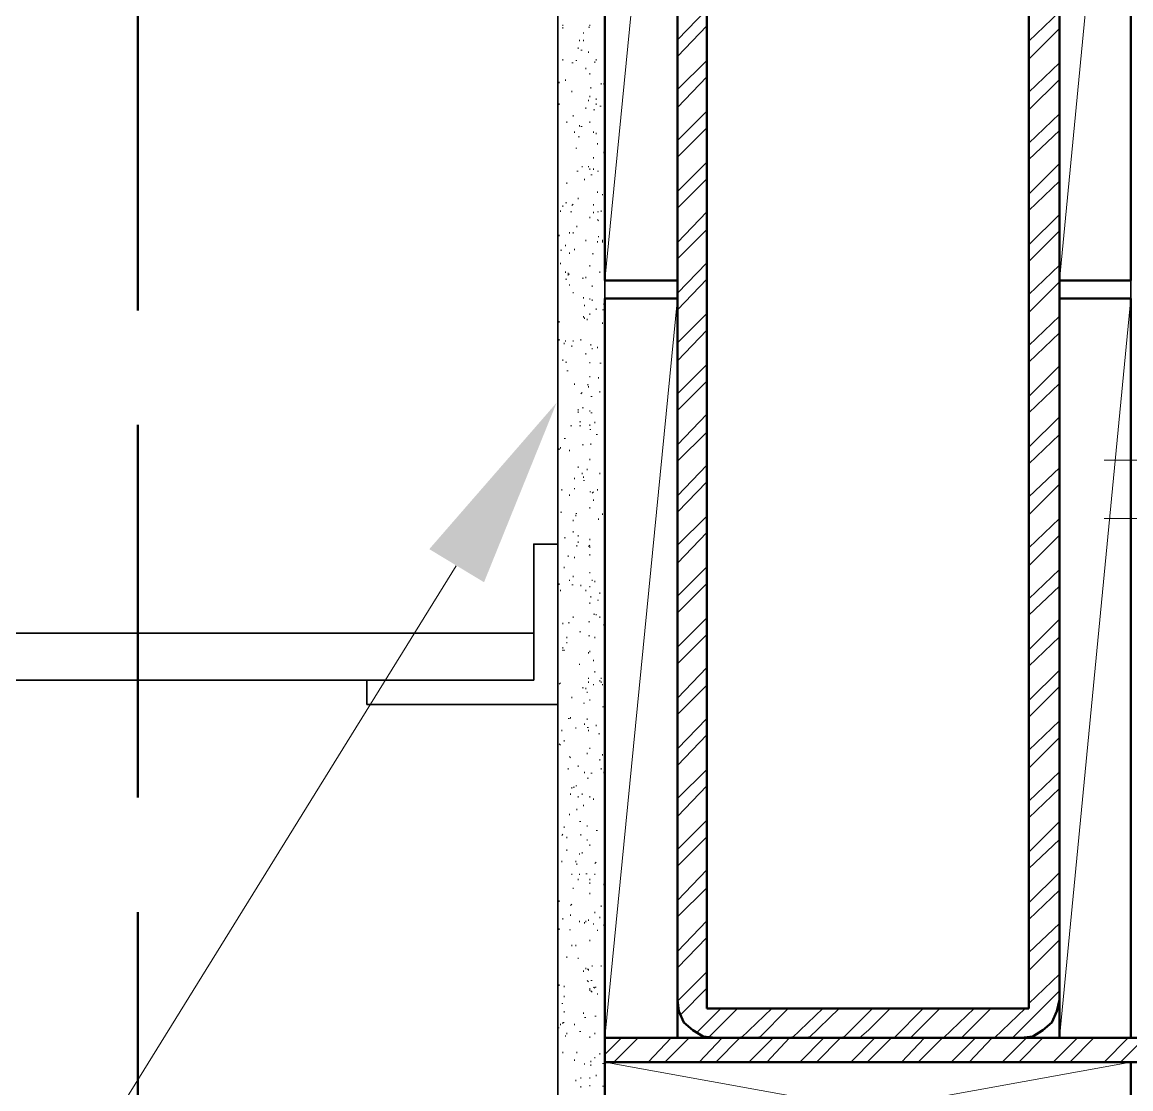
# Model space of a CAD drawing. Header units: inches. Extents: x 5 to 516, y -193 to 129.
# Drawn here: x 91.146 to 92.113, y -180.586 to -179.655 of the extents above; entities that cross this region are included whole.
import ezdxf

# ---------------------------------------------------------------- set-up
doc = ezdxf.new("R2010")
doc.units = ezdxf.units.IN
doc.header["$MEASUREMENT"] = 0
doc.linetypes.add('PDF_IMPORT', pattern=[1, 0.8, -0.2])
doc.layers.add('PDF8_Geometry', color=7, linetype='Continuous')
doc.layers.add('PDF8_Solid Fills', color=7, linetype='Continuous')

msp = doc.modelspace()

# ---------------------------------------------------------------- linework, layer by layer
at = {"layer": 'PDF8_Geometry', "lineweight": 35}
for points in [[(92.1132939, -171.2291155), (92.1132939, -180.5413382), (92.154405, -180.5413382), (92.154405, -171.2291155)], [(91.6544044, -180.645783), (91.6544044, -177.2702272), (91.6132933, -177.2702272)], [(91.6132938, -177.2702266), (91.6132938, -180.6457824)], [(91.6132938, -180.1102265), (91.5921827, -180.1102265), (91.5921827, -180.2291154)], [(91.5921825, -180.1880046), (86.0188488, -180.1880046)], [(91.4544058, -180.2291163), (86.01885, -180.2291163)], [(91.5921825, -180.2291163), (91.4466269, -180.2291163), (91.4466269, -180.2502274)], [(91.6132938, -180.2502265), (91.4466272, -180.2502265)]]:
    msp.add_lwpolyline(points, dxfattribs=at)
at = {"layer": 'PDF8_Geometry', "linetype": 'PDF_IMPORT', "lineweight": 50, "ltscale": 0.406667}
msp.add_lwpolyline([(96.2266275, -179.1535603), (96.2266275, -180.7568939), (91.2466278, -180.7568941), (91.2466262, -176.9435601), (93.8966279, -176.9435596), (93.8966283, -179.15356), (96.2266286, -179.1535603)], dxfattribs=at)
at = {"layer": 'PDF8_Geometry', "lineweight": 50}
for points in [[(91.6544044, -179.2335602), (91.6544044, -179.8802268), (91.7177378, -179.8802268), (91.7177378, -179.2335602)], [(92.0510719, -179.2335602), (92.0510719, -179.8802268), (92.1132942, -179.8802268), (92.1132942, -179.2335602)], [(91.6544044, -179.8957826), (91.6544044, -180.5413382), (91.7177378, -180.5413382), (91.7177378, -179.8957826)], [(92.0510719, -179.8957826), (92.0510719, -180.5413382), (92.1132942, -180.5413382), (92.1132942, -179.8957826)], [(91.6544044, -180.5624496), (91.6544044, -180.5413385), (92.77996, -180.5413385), (92.77996, -180.5624496)], [(92.1132939, -180.5624496), (92.1132939, -180.645783), (91.6544049, -180.645783), (91.6544049, -180.5624496)]]:
    msp.add_lwpolyline(points, close=True, dxfattribs=at)
at = {"layer": 'PDF8_Geometry', "lineweight": 15}
for points in [[(91.7177386, -179.2335604), (91.6544052, -179.8802271)], [(92.1132939, -179.2335604), (92.0510717, -179.8802271)], [(91.7177386, -179.6702263), (91.7432941, -179.6435597)], [(92.0244041, -179.6713385), (92.0510707, -179.645783)], [(91.6177381, -179.6580046), (91.6177381, -179.6568935)], [(91.6177381, -179.6602267), (91.6177381, -179.6591156)], [(91.6355152, -179.6635599), (91.6355152, -179.664671)], [(91.6399594, -179.6591157), (91.6410705, -179.6591157)], [(91.6410716, -179.6568935), (91.6410716, -179.6580047)], [(91.7177386, -179.6846713), (91.7432941, -179.6580047)], [(92.0244041, -179.6868935), (92.0510707, -179.6602268)], [(91.6321831, -179.6713385), (91.6321831, -179.6702274)], [(91.6355152, -179.6713385), (91.6355152, -179.6702274)], [(91.6310709, -179.6780049), (91.6310709, -179.6768938)], [(91.6344052, -179.679116), (91.6332941, -179.679116)], [(91.6399594, -179.6813381), (91.6399594, -179.680227)], [(91.6177381, -179.6868935), (91.6177381, -179.6880046)], [(91.6266266, -179.6902266), (91.6255155, -179.6902266)], [(91.6288488, -179.6880045), (91.6299599, -179.6880045)], [(91.6455159, -179.6902266), (91.6455159, -179.6891155)], [(91.6466281, -179.6880045), (91.6466281, -179.6868934)], [(91.7177386, -179.7135602), (91.7432941, -179.6880046)], [(92.0244041, -179.7157823), (92.0510707, -179.6902267)], [(91.6377396, -179.695782), (91.6377396, -179.6946709)], [(91.6410716, -179.6991163), (91.6410716, -179.7002274)], [(91.7177386, -179.7291162), (91.7432941, -179.7024496)], [(91.614406, -179.7068938), (91.614406, -179.7080049)], [(91.6199602, -179.7057827), (91.6199602, -179.7046716)], [(91.6421838, -179.711338), (91.6421838, -179.7124491)], [(91.6510723, -179.7091159), (91.6510723, -179.7080048)], [(91.6532945, -179.7091159), (91.6532945, -179.7080048)], [(92.0244041, -179.7313384), (92.0510707, -179.7046717)], [(91.6255167, -179.7157823), (91.6255167, -179.7146712)], [(91.6399594, -179.7235598), (91.6399594, -179.7224486)], [(91.6410716, -179.7202266), (91.6410716, -179.7191154)], [(91.6466281, -179.7224487), (91.6466281, -179.7213376)], [(91.614406, -179.7268941), (91.614406, -179.725783)], [(91.6377396, -179.7291162), (91.6377396, -179.7302273)], [(91.6455159, -179.7313384), (91.6444048, -179.7313384)], [(91.6466281, -179.7268941), (91.6466281, -179.725783)], [(91.6499601, -179.728004), (91.6510713, -179.728004)], [(91.7177386, -179.7580051), (91.7432941, -179.7324495)], [(91.6210724, -179.742449), (91.6210724, -179.7413379)], [(91.6266266, -179.7368937), (91.6266266, -179.7357826)], [(91.6410716, -179.7413379), (91.6410716, -179.7424491)], [(91.6544044, -179.7413379), (91.6544044, -179.7402268)], [(92.0244041, -179.7602272), (92.0510707, -179.7346716)], [(91.6277388, -179.7513375), (91.6277388, -179.7502264)], [(91.6321831, -179.7446711), (91.6321831, -179.7457823)], [(91.6332953, -179.7457822), (91.6344064, -179.7457822)], [(91.6444059, -179.7502265), (91.6444059, -179.7513376)], [(91.6466281, -179.7524497), (91.6466281, -179.7513386)], [(91.7177386, -179.7724489), (91.7432941, -179.7468934)], [(92.0244041, -179.7746711), (92.0510707, -179.7491155)], [(91.6321831, -179.7546719), (91.631072, -179.7546719)], [(91.647738, -179.7613383), (91.647738, -179.7602272)], [(91.6132938, -179.7702268), (91.6132938, -179.7713379)], [(91.6288488, -179.7646715), (91.6299599, -179.7646715)], [(91.6532945, -179.7691157), (91.6532945, -179.7680046)], [(91.6544044, -179.7635604), (91.6544044, -179.7646715)], [(91.6344052, -179.7813375), (91.6344052, -179.7802263)], [(91.6399594, -179.7802275), (91.6399594, -179.7813386)], [(91.6444059, -179.77356), (91.6444059, -179.7724489)], [(91.7177386, -179.8024488), (91.7432941, -179.7768933)], [(92.0244041, -179.804671), (92.0510707, -179.7780043)], [(91.6132938, -179.7913382), (91.6132938, -179.7902271)], [(91.6310709, -179.7846718), (91.6299598, -179.7846718)], [(91.6410716, -179.7835596), (91.6410716, -179.7824485)], [(91.6421838, -179.788005), (91.6432949, -179.788005)], [(91.6444059, -179.7824496), (91.6444059, -179.7835608)], [(91.647738, -179.7846718), (91.6488491, -179.7846718)], [(91.6210724, -179.7946714), (91.6210724, -179.7957825)], [(91.6366274, -179.7924492), (91.6366274, -179.7913381)], [(91.7177386, -179.8168938), (91.7432941, -179.7913383)], [(92.0244041, -179.819116), (92.0510707, -179.7935604)], [(91.6310709, -179.8091152), (91.6310709, -179.8080041)], [(91.647738, -179.8024488), (91.647738, -179.8035599)], [(91.6521823, -179.805782), (91.6521823, -179.8046709)], [(91.6544044, -179.8024488), (91.6544044, -179.8013377)], [(91.615516, -179.820227), (91.615516, -179.8191159)], [(91.6177381, -179.8146717), (91.6177381, -179.8157828)], [(91.6199602, -179.8124496), (91.6210713, -179.8124496)], [(91.6266266, -179.8135606), (91.6255155, -179.8146717)], [(91.6444059, -179.8146717), (91.6444059, -179.8135606)], [(91.6510723, -179.820227), (91.6510723, -179.8191159)], [(91.6244045, -179.820227), (91.6255156, -179.820227)], [(91.6410716, -179.8257824), (91.6410716, -179.8246712)], [(91.6444059, -179.8213381), (91.6444059, -179.820227)], [(91.647738, -179.8268934), (91.6488491, -179.8280045)], [(91.6488502, -179.820227), (91.6477391, -179.820227)], [(91.7177386, -179.8468937), (91.7432941, -179.8202271)], [(92.0244041, -179.8491159), (92.0510707, -179.8224492)], [(91.6232946, -179.8380052), (91.6232946, -179.8391163)], [(91.6266266, -179.8391151), (91.6266266, -179.838004)], [(91.629961, -179.8335598), (91.629961, -179.8324487)], [(91.7177386, -179.8613376), (91.7432941, -179.835782)], [(92.0244041, -179.8635609), (92.0510707, -179.8368942)], [(91.614406, -179.8413384), (91.614406, -179.8402273)], [(91.6377396, -179.8446716), (91.6377396, -179.8457827)], [(91.647738, -179.8468937), (91.647738, -179.8457826)], [(91.6488502, -179.8424495), (91.6488502, -179.8413384)], [(91.6521823, -179.8446716), (91.6521823, -179.8457827), (91.6521823, -179.8468938)], [(91.615516, -179.8535601), (91.6166271, -179.8535601)], [(91.6199602, -179.8502269), (91.6199602, -179.8491158)], [(91.6232946, -179.8568933), (91.6232946, -179.8557822)], [(91.6277388, -179.8535601), (91.6277388, -179.852449)], [(91.6444059, -179.8568933), (91.6432948, -179.8568933)], [(91.615516, -179.865783), (91.615516, -179.8646719)], [(91.6410716, -179.8680051), (91.6410716, -179.866894)], [(91.7177386, -179.8913386), (91.7432941, -179.864672)], [(92.0244041, -179.8924486), (92.0510707, -179.866893)], [(91.6199602, -179.8735604), (91.6199602, -179.8724493)], [(91.6221824, -179.8757826), (91.6221824, -179.8746715), (91.6221824, -179.8735604)], [(91.6232946, -179.8746715), (91.6221835, -179.8746715)], [(91.6377396, -179.8780047), (91.6377396, -179.8768936)], [(91.6499601, -179.8735604), (91.6499601, -179.8724493)], [(91.6199602, -179.8791158), (91.6210713, -179.8791158)], [(91.6232946, -179.8846711), (91.6232946, -179.88356)], [(91.6355152, -179.8780047), (91.634404, -179.8780047)], [(91.6432938, -179.8857822), (91.6432938, -179.8846711)], [(91.7177386, -179.9057825), (91.7432941, -179.8791158)], [(92.0244041, -179.9080046), (92.0510707, -179.881338)], [(91.6266266, -179.8913386), (91.6266266, -179.8902275)], [(91.6355152, -179.8946707), (91.6355152, -179.8957818)], [(91.6410716, -179.896894), (91.6410716, -179.8957829)], [(91.6432938, -179.898005), (91.6432938, -179.8968939)], [(91.7177386, -179.8957829), (91.6544052, -180.5413385)], [(92.1132939, -179.8957829), (92.0510717, -180.5413385)], [(91.6366274, -179.9024493), (91.6366274, -179.9013382)], [(91.6466281, -179.9057825), (91.6466281, -179.9046714)], [(91.6521823, -179.9057825), (91.6532934, -179.9057825)], [(91.6532945, -179.9013382), (91.6532945, -179.9002271)], [(91.614406, -179.9168932), (91.614406, -179.915782)], [(91.6355152, -179.9124489), (91.6355152, -179.9113378)], [(91.6366274, -179.91356), (91.6366274, -179.9124488)], [(91.6388495, -179.91356), (91.6388495, -179.9146711)], [(91.6410716, -179.9102268), (91.6410716, -179.9091156)], [(91.7177386, -179.9346713), (91.7432941, -179.9091158)], [(92.0244041, -179.9368935), (92.0510707, -179.9113379)], [(91.6521823, -179.9168932), (91.6521823, -179.9180043)], [(91.7177386, -179.9502263), (91.7432941, -179.9235596)], [(92.0244041, -179.9513385), (92.0510707, -179.9257829)], [(91.614406, -179.9324492), (91.614406, -179.9313381)], [(91.6188503, -179.9346713), (91.6188503, -179.9357825)], [(91.6199602, -179.9335603), (91.6199602, -179.9324492)], [(91.6266266, -179.9335603), (91.6266266, -179.9324492)], [(91.6332953, -179.9324492), (91.6332953, -179.9313381)], [(91.6421838, -179.9368935), (91.6421838, -179.9357824)], [(91.6255167, -179.9368935), (91.6255167, -179.9380046)], [(91.6377396, -179.9446709), (91.6377396, -179.9435598)], [(91.6432938, -179.9402267), (91.6432938, -179.9391156)], [(91.647738, -179.9391156), (91.647738, -179.9380045)], [(91.6177381, -179.9502263), (91.6177381, -179.9491152)], [(91.6199602, -179.9513385), (91.6210713, -179.9513385)], [(91.6410716, -179.9524495), (91.6410716, -179.9513384)], [(91.6510723, -179.9524495), (91.6499612, -179.9524495)], [(91.7177386, -179.9791162), (91.7432941, -179.9535607)], [(92.0244041, -179.9813384), (92.0510707, -179.9546717)], [(91.6210724, -179.9591159), (91.6221835, -179.9591159)], [(91.6410716, -179.9646713), (91.6410716, -179.9635601)], [(91.6488502, -179.9657823), (91.6488502, -179.9646712)], [(91.6277388, -179.9702266), (91.6277388, -179.9713377)], [(91.6399594, -179.9713376), (91.6388483, -179.9713376)], [(91.6399594, -179.9735598), (91.6399594, -179.9724487)], [(91.6532945, -179.9713376), (91.6544056, -179.9713376)], [(91.7177386, -179.9935601), (91.7432941, -179.9680045)], [(92.0244041, -179.9957822), (92.0510707, -179.9702267)], [(91.6344052, -179.978004), (91.6332941, -179.9791152)], [(91.6432938, -179.9813384), (91.6421826, -179.9813384)], [(91.6499601, -179.978004), (91.6499601, -179.9768929)], [(91.6310709, -179.992449), (91.6310709, -179.9935601)], [(91.6355152, -179.991338), (91.634404, -179.991338)], [(91.6410716, -179.9935601), (91.6410716, -179.9946712)], [(91.6310709, -179.9957822), (91.6310709, -179.9946711)], [(91.6321831, -180.0035597), (91.6332942, -180.0035597)], [(91.6421838, -179.9957822), (91.6432949, -179.9957822)], [(91.6455159, -180.0046719), (91.6455159, -180.0035608)], [(91.7177386, -180.02356), (91.7432941, -179.9968933)], [(92.0244041, -180.0257821), (92.0510707, -179.9991155)], [(91.6255167, -180.006894), (91.6244056, -180.006894)], [(91.6321831, -180.006894), (91.6332942, -180.006894)], [(91.6410716, -180.006894), (91.6410716, -180.0057829)], [(91.6410716, -180.0102272), (91.6421827, -180.0102272)], [(91.7177386, -180.038005), (91.7432941, -180.0124494)], [(91.6199602, -180.0180047), (91.6188491, -180.0180047)], [(91.6421838, -180.02356), (91.6421838, -180.0224489)], [(91.647738, -180.0146715), (91.6466269, -180.0146715)], [(92.0244041, -180.0402271), (92.0510707, -180.0146716)], [(91.614406, -180.0268932), (91.614406, -180.0280043)], [(91.615516, -180.0257821), (91.615516, -180.0268933)], [(91.6232946, -180.0291153), (91.6232946, -180.0280042)], [(91.6355152, -180.02356), (91.634404, -180.02356)], [(91.6410716, -180.0357829), (91.6410716, -180.036894)], [(91.7177386, -180.0680049), (91.7432941, -180.0413382)], [(91.6310709, -180.0435603), (91.6310709, -180.0424492)], [(91.6344052, -180.0480046), (91.6344052, -180.0491157)], [(91.6355152, -180.0524489), (91.6355152, -180.0513377)], [(91.6388495, -180.0457825), (91.6388495, -180.0446713)], [(91.6499601, -180.0480046), (91.6499601, -180.0491157)], [(92.0244041, -180.069116), (92.0510707, -180.0435604)], [(91.6277388, -180.0524489), (91.6277388, -180.05356)], [(91.6277388, -180.0624496), (91.6277388, -180.0613385)], [(91.6355152, -180.054671), (91.6366263, -180.054671)], [(91.6544044, -180.0557821), (91.6532933, -180.0557821)], [(91.7177386, -180.0824488), (91.7432941, -180.0557821)], [(92.0244041, -180.0846709), (92.0510707, -180.0580042)], [(91.6166282, -180.0635606), (91.6166282, -180.0624495)], [(91.6232946, -180.0680049), (91.6232946, -180.0668938)], [(91.6421838, -180.0646717), (91.6410727, -180.0646717)], [(91.6444059, -180.0646717), (91.6432948, -180.0657828)], [(91.647738, -180.0635606), (91.647738, -180.0624495)], [(91.6410716, -180.0780045), (91.6410716, -180.0791156)], [(91.6444059, -180.0724492), (91.6444059, -180.0713381)], [(91.615516, -180.0824488), (91.6166271, -180.0824488)], [(91.6266266, -180.0902274), (91.6266266, -180.0891162)], [(91.6288488, -180.0846709), (91.6288488, -180.085782)], [(91.629961, -180.0835598), (91.6288498, -180.0835598)], [(91.6488502, -180.0891152), (91.6488502, -180.0880041)], [(91.6521823, -180.0846709), (91.6521823, -180.0835598)], [(91.7177386, -180.1113376), (91.7432941, -180.0857821)], [(92.0244041, -180.1135609), (92.0510707, -180.0880053)], [(91.6132938, -180.0991159), (91.6132938, -180.0980048)], [(91.6266266, -180.0991159), (91.6266266, -180.100227)], [(91.6544044, -180.0946716), (91.6544044, -180.0935605)], [(91.7177386, -180.1268937), (91.7432941, -180.100227)], [(92.1132939, -180.0957827), (92.1132939, -180.0913382)], [(91.6199602, -180.1046712), (91.6188491, -180.1046712)], [(91.6310709, -180.1035602), (91.6310709, -180.102449)], [(91.6310709, -180.1091155), (91.6310709, -180.1080044)], [(91.6410716, -180.1068933), (91.6410716, -180.1057822)], [(92.0244041, -180.1291158), (92.0510707, -180.1024491)], [(91.629961, -180.1113376), (91.629961, -180.1124487)], [(91.6410716, -180.1113376), (91.6399605, -180.1124487)], [(91.6410716, -180.1135609), (91.6410716, -180.1124498)], [(91.6410716, -180.1202273), (91.6410716, -180.1191162)], [(91.524404, -180.1291158), (90.7888484, -181.3168937), (90.3277372, -181.3168937)], [(91.6221824, -180.1213383), (91.6221824, -180.1202272)], [(91.6277388, -180.1224494), (91.6277388, -180.1213383)], [(91.6188503, -180.1313379), (91.6188503, -180.1302268)], [(91.6266266, -180.1391154), (91.6266266, -180.1380043)], [(91.6410716, -180.1357822), (91.6410716, -180.1346711)], [(91.7177386, -180.1557825), (91.7432941, -180.130227)], [(92.0244041, -180.1580046), (92.0510707, -180.1324491)], [(91.6132938, -180.1435608), (91.6132938, -180.1446719)], [(91.614406, -180.1446707), (91.614406, -180.1457818)], [(91.6232946, -180.1424486), (91.6232946, -180.1413375)], [(91.6266266, -180.1457829), (91.6255155, -180.1457829)], [(91.6332953, -180.1457829), (91.6332953, -180.146894)], [(91.6410716, -180.1480051), (91.6410716, -180.1468939)], [(91.6432938, -180.1424486), (91.6432938, -180.1413375)], [(91.6455159, -180.1424486), (91.6455159, -180.1435597)], [(91.7177386, -180.1702264), (91.7432941, -180.1446708)], [(92.0244041, -180.1724485), (92.0510707, -180.1468929)], [(91.615516, -180.1513382), (91.615516, -180.1502271)], [(91.6377396, -180.1502272), (91.6377396, -180.1513383)], [(91.6421838, -180.1568936), (91.6421838, -180.1557825)], [(91.6499601, -180.1535604), (91.6499601, -180.1524493)], [(91.6410716, -180.1624489), (91.6410716, -180.1613378)], [(91.6488502, -180.1591157), (91.6477391, -180.1591157)], [(91.6544044, -180.1657821), (91.6544044, -180.164671)], [(91.6266266, -180.1746718), (91.6266266, -180.1735607)], [(91.6455159, -180.1713386), (91.6444048, -180.1713386)], [(91.6466281, -180.1724485), (91.6466281, -180.1713374)], [(91.6499601, -180.1746718), (91.6499601, -180.1735607)], [(91.7177386, -180.2002263), (91.7432941, -180.1746707)], [(92.0244041, -180.2024495), (92.0510707, -180.1757829)], [(91.6177381, -180.179116), (91.6177381, -180.1802271)], [(91.6232946, -180.179116), (91.6221835, -180.179116)], [(91.6332953, -180.1868935), (91.6321842, -180.1868935)], [(91.6410716, -180.178005), (91.6399605, -180.178005)], [(91.6532945, -180.1802271), (91.6532945, -180.1813382)], [(91.6544044, -180.1824492), (91.6544044, -180.1813381)], [(91.6210724, -180.1924488), (91.6210724, -180.1913377)], [(91.6210724, -180.195782), (91.6210724, -180.1968931)], [(91.6410716, -180.1902267), (91.6399605, -180.1902267)], [(91.6455159, -180.1924488), (91.6455159, -180.1913377)], [(91.7177386, -180.2146713), (91.7432941, -180.1891157)], [(92.0244041, -180.2168934), (92.0510707, -180.1913378)], [(91.6177381, -180.2013385), (91.6177381, -180.2002274)], [(91.6177381, -180.2035606), (91.6177381, -180.2024495)], [(91.6177381, -180.2024495), (91.6177381, -180.2035607)], [(91.6188503, -180.2035606), (91.6188503, -180.2024495)], [(91.6399594, -180.2057827), (91.6399594, -180.2046716)], [(91.6410716, -180.2046717), (91.6410716, -180.2035606)], [(91.6321831, -180.2157823), (91.6321831, -180.2146712)], [(91.6444059, -180.2113381), (91.6444059, -180.2124492)], [(91.6455159, -180.2213377), (91.6455159, -180.2224488)], [(91.6544044, -180.2168934), (91.6544044, -180.2180045)], [(91.7177386, -180.2446712), (91.7432941, -180.2180045)], [(92.0244041, -180.2468933), (92.0510707, -180.2202266)], [(91.615516, -180.2313384), (91.6144049, -180.2324495)], [(91.6399594, -180.2280041), (91.6399594, -180.226893)], [(91.6399594, -180.2313384), (91.6399594, -180.2302273)], [(91.6444059, -180.2335605), (91.6444059, -180.2324494)], [(91.6499601, -180.2302273), (91.6499601, -180.2291162)], [(91.6510723, -180.2280041), (91.6510723, -180.226893)], [(91.6510723, -180.2313384), (91.6510723, -180.2302273)], [(91.6521823, -180.2335605), (91.6521823, -180.2324494)], [(91.7177386, -180.2591162), (91.7432941, -180.2335606)], [(92.0244041, -180.2613383), (92.0510707, -180.2346716)], [(91.6255167, -180.2446712), (91.6255167, -180.2435601)], [(91.6344052, -180.2357827), (91.6355163, -180.2357827)], [(91.6377396, -180.2368937), (91.6377396, -180.2357826)], [(91.6388495, -180.2391159), (91.6388495, -180.240227)], [(91.6355152, -180.2491154), (91.6366263, -180.2491154)], [(91.6410716, -180.2468933), (91.6410716, -180.2457822)], [(91.6532945, -180.2524498), (91.6521834, -180.2524498)], [(91.6232946, -180.2624494), (91.6221835, -180.2624494)], [(91.6244045, -180.2624494), (91.6244045, -180.2613383)], [(91.6388495, -180.2635604), (91.6388495, -180.2624493)], [(91.7177386, -180.2891161), (91.7432941, -180.2624494)], [(92.0244041, -180.2902271), (92.0510707, -180.2646716)], [(91.6288488, -180.2713379), (91.6288488, -180.2702268)], [(91.6366274, -180.2668936), (91.6366274, -180.2680047)], [(91.6388495, -180.2702268), (91.6399606, -180.2702268)], [(91.6399594, -180.27356), (91.6399594, -180.2724489)], [(91.6466281, -180.2691158), (91.6466281, -180.2680047)], [(91.6188503, -180.2813375), (91.6188503, -180.2824486)], [(91.6488502, -180.2757822), (91.6499613, -180.2757822)], [(91.7177386, -180.3035599), (91.7432941, -180.2768933)], [(92.0244041, -180.3057821), (92.0510707, -180.2791154)], [(91.614406, -180.2846718), (91.6155171, -180.2857829)], [(91.6388495, -180.2924493), (91.6388495, -180.2935604)], [(91.6410716, -180.2891161), (91.6410716, -180.288005)], [(91.6521823, -180.2946714), (91.6521823, -180.2935603)], [(91.6544044, -180.2891161), (91.6544044, -180.2902272)], [(91.6232946, -180.2957825), (91.6244057, -180.2968936)], [(91.6499601, -180.2991157), (91.6499601, -180.2980046)], [(91.6221824, -180.3068931), (91.6221824, -180.305782)], [(91.6310709, -180.304671), (91.6310709, -180.3035599)], [(91.6366274, -180.3091153), (91.6366274, -180.3102264)], [(91.6432938, -180.3102275), (91.6421826, -180.3102275)], [(91.6510723, -180.3057821), (91.6510723, -180.3068932)], [(91.6532945, -180.3102275), (91.6532945, -180.3091164)], [(91.7177386, -180.3324488), (91.7432941, -180.3068932)], [(92.0244041, -180.3346709), (92.0510707, -180.3091154)], [(91.6255167, -180.3235603), (91.6255167, -180.3224491)], [(91.6277388, -180.3224492), (91.6266277, -180.3224492)], [(91.6288488, -180.3213381), (91.6299599, -180.3213381)], [(91.6399594, -180.3146717), (91.6388483, -180.3146717)], [(91.7177386, -180.3480048), (91.7432941, -180.3213382)], [(91.6244045, -180.3291156), (91.6244045, -180.3280045)], [(91.6310709, -180.3313377), (91.6310709, -180.3302266)], [(91.6344052, -180.3291156), (91.6344052, -180.3280045)], [(91.6410716, -180.3302267), (91.6410716, -180.3313378)], [(91.6444059, -180.3324488), (91.6444059, -180.3335599)], [(92.0244041, -180.3491159), (92.0510707, -180.3235603)], [(91.629961, -180.3424495), (91.629961, -180.3413384)], [(91.6355152, -180.3391152), (91.6355152, -180.3380041)], [(91.6232946, -180.3457827), (91.6232946, -180.3468938)], [(91.7177386, -180.3768937), (91.7432941, -180.3513381)], [(91.6188503, -180.3580044), (91.6188503, -180.3568933)], [(91.6332953, -180.3524491), (91.6321842, -180.3524491)], [(91.6388495, -180.3568934), (91.6388495, -180.3557823)], [(91.6466281, -180.3602266), (91.6477392, -180.3602266)], [(92.0244041, -180.3791158), (92.0510707, -180.3524492)], [(91.6177381, -180.3635609), (91.616627, -180.364672)], [(91.6210724, -180.366893), (91.6210724, -180.3657819)], [(91.6332953, -180.3646708), (91.6332953, -180.3635597)], [(91.6388495, -180.3680052), (91.6388495, -180.3691163)], [(91.7177386, -180.3913387), (91.7432941, -180.3657831)], [(92.0244041, -180.3935608), (92.0510707, -180.3680052)], [(91.6210724, -180.3780048), (91.6210724, -180.3768936)], [(91.6321831, -180.381338), (91.6321831, -180.3802268)], [(91.6344052, -180.3802269), (91.6344052, -180.3791158)], [(91.6410716, -180.3724494), (91.6410716, -180.3735605)], [(91.6166282, -180.3880043), (91.6166282, -180.3868932)], [(91.6288488, -180.3880043), (91.6288488, -180.3868932)], [(91.629961, -180.3902265), (91.629961, -180.3891154)], [(91.6466281, -180.3880043), (91.645517, -180.3891155)], [(91.6255167, -180.3991161), (91.6255167, -180.398005)], [(91.6321831, -180.3991161), (91.6321831, -180.398005)], [(91.6388495, -180.3980051), (91.6377384, -180.3980051)], [(91.6455159, -180.3991161), (91.6455159, -180.398005)], [(91.7177386, -180.4213386), (91.7432941, -180.3946719)], [(92.0244041, -180.4235607), (92.0510707, -180.3968941)], [(91.6310709, -180.4035604), (91.6310709, -180.4024493)], [(91.6410716, -180.4035604), (91.6410716, -180.4024493)], [(91.6410716, -180.4057825), (91.6410716, -180.4068936)], [(91.6532945, -180.4080047), (91.6532945, -180.4068936)], [(91.6266266, -180.4113379), (91.6266266, -180.4102268)], [(91.6410716, -180.4146711), (91.6410716, -180.4157822)], [(91.7177386, -180.4357824), (91.7432941, -180.4102269)], [(92.0244041, -180.4380046), (92.0510707, -180.412449)], [(91.614406, -180.4213386), (91.614406, -180.4224497)], [(91.6255167, -180.4246718), (91.6244056, -180.4257829)], [(91.6510723, -180.4257829), (91.6510723, -180.426894)], [(91.6177381, -180.4380046), (91.6177381, -180.4368935)], [(91.6244045, -180.4346714), (91.6244045, -180.4335603)], [(91.6399594, -180.4391156), (91.6399594, -180.4380045)], [(91.6455159, -180.4324492), (91.6455159, -180.4313381)], [(91.6499601, -180.4368935), (91.6499601, -180.4357824)], [(91.614406, -180.4468942), (91.614406, -180.4457831)], [(91.6232946, -180.4468942), (91.6244057, -180.4468942)], [(91.6321831, -180.4402267), (91.6321831, -180.4391156)], [(91.6366274, -180.4402267), (91.6366274, -180.4413378)], [(91.6377396, -180.4402267), (91.6377396, -180.4391156)], [(91.6444059, -180.4424488), (91.6444059, -180.4413377)], [(91.647738, -180.4480042), (91.647738, -180.4468931)], [(91.6532945, -180.4435599), (91.6532945, -180.4424488)], [(91.7177386, -180.4657824), (91.7432941, -180.4391157)], [(92.0244041, -180.4668934), (92.0510707, -180.4413379)], [(91.6410716, -180.4568938), (91.6410716, -180.4557827)], [(91.7177386, -180.4802273), (91.7432941, -180.4535607)], [(92.0244041, -180.4824495), (92.0510707, -180.4557828)], [(91.6255167, -180.460227), (91.6255167, -180.4613381)], [(91.6288488, -180.4613381), (91.6288488, -180.460227)], [(91.6210724, -180.4702266), (91.6210724, -180.4713377)], [(91.6310709, -180.4713377), (91.6310709, -180.4724488)], [(91.6355152, -180.4835605), (91.6355152, -180.4824494)], [(91.6377396, -180.4813384), (91.6377396, -180.4802273)], [(91.6399594, -180.4813384), (91.6388483, -180.4813384)], [(91.6399594, -180.4824495), (91.6399594, -180.4813384)], [(91.6432938, -180.4780041), (91.6432938, -180.4791152)], [(91.6510723, -180.4791163), (91.6510723, -180.4780052)], [(91.7177386, -180.5091162), (91.7432941, -180.4835606)], [(92.0244041, -180.5113383), (92.0510707, -180.4857828)], [(91.614406, -180.4957823), (91.614406, -180.4946712)], [(91.6188503, -180.4957823), (91.6188503, -180.4968934)], [(91.6388495, -180.491338), (91.6399606, -180.4924491)], [(91.6421838, -180.491338), (91.6432949, -180.491338)], [(91.6444059, -180.4968933), (91.6455171, -180.4980044)], [(91.6466281, -180.4968933), (91.645517, -180.4968933)], [(91.6188503, -180.5057819), (91.6188503, -180.5046708)], [(91.6410716, -180.4991155), (91.6410716, -180.4980044)], [(91.6410716, -180.5002265), (91.6410716, -180.4991154)], [(91.6421838, -180.5002265), (91.6432949, -180.5013376)], [(91.647738, -180.5024498), (91.647738, -180.5035609)], [(91.7199607, -180.5213379), (91.743294, -180.4980046)], [(92.0099614, -180.5413382), (92.0510725, -180.5002271)], [(91.6177381, -180.5113383), (91.616627, -180.5113383)], [(91.7344057, -180.536894), (91.7555168, -180.5157829)], [(91.7444064, -180.5413382), (91.769962, -180.5157827)], [(91.7732941, -180.5402271), (91.7732941, -180.5413382), (91.7999608, -180.5157827)], [(91.788849, -180.5402271), (91.788849, -180.5413382), (91.8144046, -180.5157827)], [(91.817739, -180.5402271), (91.817739, -180.5413382), (91.8444057, -180.5157827)], [(91.832184, -180.5402271), (91.832184, -180.5413382), (91.8588507, -180.5157827)], [(91.8844052, -180.5191158), (91.8877386, -180.5157825)], [(91.8844052, -180.5346718), (91.9032941, -180.5157829)], [(91.9066266, -180.5413382), (91.9321821, -180.5157827)], [(91.9210716, -180.5413382), (91.9466271, -180.5157827)], [(91.9499615, -180.5413382), (91.9766282, -180.5157827)], [(91.9655165, -180.5413382), (91.991072, -180.5157827)], [(91.9944064, -180.5413382), (92.0210731, -180.5157827)], [(91.6188503, -180.5191158), (91.6188503, -180.5180047)], [(91.6355152, -180.5191158), (91.6355152, -180.5202269)], [(91.6377396, -180.52356), (91.6366284, -180.52356)], [(91.6466281, -180.522449), (91.645517, -180.522449)], [(91.8621817, -180.5402271), (91.8621817, -180.5413382), (91.8844039, -180.519116)], [(91.614406, -180.5324497), (91.6132949, -180.5324497)], [(91.615516, -180.5302276), (91.615516, -180.5291165)], [(91.6177381, -180.5291154), (91.6177381, -180.5280043)], [(91.6177381, -180.5280043), (91.6188492, -180.5280043)], [(91.6277388, -180.5302276), (91.6277388, -180.5291165)], [(91.8766267, -180.5413382), (91.8844044, -180.5346716)], [(91.6199602, -180.5402272), (91.6199602, -180.5391161)], [(91.6210724, -180.536894), (91.6210724, -180.5380051)], [(91.6332953, -180.5357829), (91.6321842, -180.5357829)], [(91.6410716, -180.5413382), (91.6410716, -180.5402271)], [(91.6455159, -180.538005), (91.6455159, -180.5368939)], [(91.6544044, -180.5402272), (91.6544044, -180.5391161)], [(91.6544044, -180.5557821), (91.6688489, -180.5413376)], [(91.662183, -180.5624496), (91.6832941, -180.5413385)], [(91.6921829, -180.5624496), (91.7121829, -180.5413385)], [(91.7066279, -180.5624496), (91.727739, -180.5413385)], [(91.7366278, -180.5624496), (91.7566278, -180.5413385)], [(91.7510705, -180.5624496), (91.7721817, -180.5413385)], [(91.7799605, -180.5624496), (91.8010716, -180.5413385)], [(91.7955154, -180.5624496), (91.8155154, -180.5413385)], [(91.8244054, -180.5624496), (91.8455165, -180.5413385)], [(91.8388504, -180.5624496), (91.8599615, -180.5413385)], [(91.8688503, -180.5624496), (91.8899614, -180.5413385)], [(91.8832953, -180.5624496), (91.9044064, -180.5413385)], [(91.913293, -180.5624496), (91.933293, -180.5413385)], [(91.9277379, -180.5624496), (91.9488491, -180.5413385)], [(91.9566279, -180.5624496), (91.977739, -180.5413385)], [(91.9721828, -180.5624496), (91.9921828, -180.5413385)], [(92.0010706, -180.5624496), (92.0221817, -180.5413385)], [(92.0155156, -180.5624496), (92.0366267, -180.5413385)], [(92.0455155, -180.5624496), (92.0666266, -180.5413385)], [(92.0599605, -180.5624496), (92.0810716, -180.5413385)], [(92.0899604, -180.5624496), (92.1110715, -180.5413385)], [(92.1044054, -180.5624496), (92.1255165, -180.5413385)], [(91.6177381, -180.55356), (91.6177381, -180.5546711)], [(91.629961, -180.554671), (91.629961, -180.5535599)], [(91.6499601, -180.5557821), (91.6499601, -180.554671)], [(91.6544044, -180.5491157), (91.6544044, -180.5480046)], [(91.6132938, -180.5635607), (91.6132938, -180.5646718)], [(91.6277388, -180.5613374), (91.6277388, -180.5602263)], [(91.6366274, -180.5646718), (91.6366274, -180.5635606)], [(91.6421838, -180.5624496), (91.6421838, -180.5613385)], [(91.6421838, -180.5657828), (91.6421838, -180.5646717)], [(91.6455159, -180.5591153), (91.6455159, -180.5580042)], [(91.6532945, -180.5635607), (91.6521834, -180.5635607)], [(92.1132939, -180.645783), (91.6544049, -180.5624496)], [(92.1132939, -180.5624496), (91.6544049, -180.645783)], [(91.6132938, -180.569116), (91.6132938, -180.5680049)], [(91.6466281, -180.5746713), (91.6466281, -180.5735602)], [(91.6288488, -180.5791156), (91.6288488, -180.5780045)], [(91.6332953, -180.5768935), (91.6332953, -180.5757824)], [(91.6332953, -180.5846709), (91.6332953, -180.5835598)], [(91.6410716, -180.5768935), (91.6410716, -180.5757824)], [(91.6410716, -180.5835599), (91.6410716, -180.5824488)], [(91.6521823, -180.5835599), (91.6532934, -180.5835599)]]:
    msp.add_lwpolyline(points, dxfattribs=at)
at = {"layer": 'PDF8_Geometry', "lineweight": 50}
for points in [[(92.0177386, -179.2335602), (92.0277386, -179.2357824), (92.0366275, -179.2402269), (92.0444053, -179.2480047), (92.0488497, -179.2568936), (92.0510719, -179.2668936), (92.0510719, -180.5080047)], [(91.7510719, -180.5413385), (91.7399608, -180.5402273), (91.7310719, -180.5346718), (91.7232941, -180.5280051), (91.7188497, -180.5180051), (91.7177386, -180.5080051), (91.7177386, -179.266894)], [(91.7432942, -180.5157826), (91.7432942, -179.2602269)], [(92.0244041, -179.2602272), (92.0244041, -180.5157829)], [(92.1132939, -179.9624491), (92.1132939, -180.171338)], [(92.0244041, -180.5157826), (91.7432929, -180.5157826)], [(92.051071, -180.5080049), (92.0488488, -180.5180049), (92.0444044, -180.5280049), (92.0366266, -180.5346716), (92.0277377, -180.5402271), (92.0177377, -180.5413382), (91.751071, -180.5413382)]]:
    msp.add_lwpolyline(points, dxfattribs=at)
at = {"layer": 'PDF8_Geometry', "linetype": 'PDF_IMPORT', "lineweight": 15, "ltscale": 0.098889}
for points in [[(92.7899613, -180.0368939), (92.0510713, -180.0368939)], [(92.7899613, -180.0880052), (92.0510713, -180.0880052)]]:
    msp.add_lwpolyline(points, dxfattribs=at)
at = {"layer": 'PDF8_Geometry', "lineweight": 15}
msp.add_lwpolyline([(91.6166282, -180.2724489), (91.6166282, -180.27356)], close=True, dxfattribs=at)
at = {"layer": 'PDF8_Solid Fills', "lineweight": 50, "transparency": 33554559}
msp.add_solid([(91.5010705, -180.1146708), (91.6121816, -179.986893), (91.5488483, -180.1435597)], dxfattribs=at)

doc.saveas('drawing.dxf')
